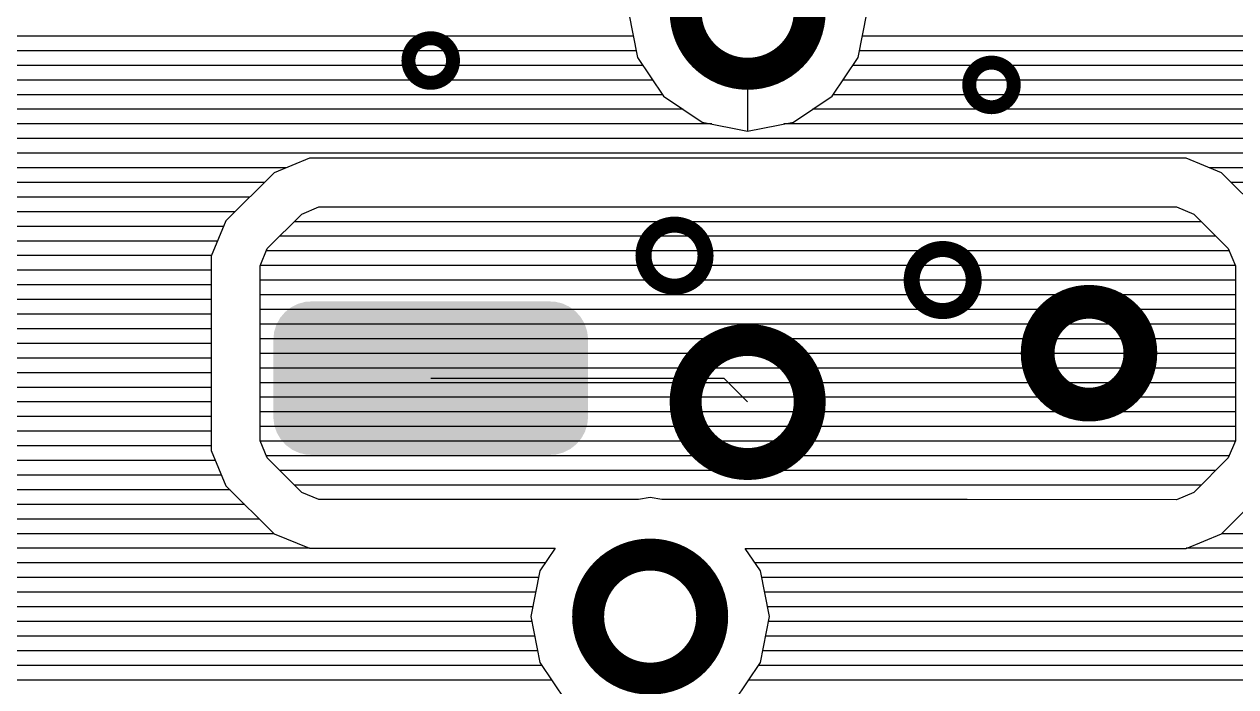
# Model space of a CAD drawing. Extents: x 295 to 953, y 10 to 290.
# Drawn here: x 692.74 to 724.29, y 231.5 to 248.74 of the extents above; entities that cross this region are included whole.
import ezdxf

# ---------------------------------------------------------------- set-up
doc = ezdxf.new("R2010")
doc.units = 0
doc.header["$LTSCALE"] = 5
doc.header["$MEASUREMENT"] = 0
doc.layers.get('0').update_dxf_attribs({"linetype": 'CONTINUOUS', "lineweight": 25})

msp = doc.modelspace()

# ---------------------------------------------------------------- linework, layer by layer
for p, q in [((708.473, 249.07), (708.707, 247.876)), ((714.452, 247.876), (714.686, 249.07)), ((708.6, 248.435), (682.387, 248.435)), ((725.877, 248.435), (714.559, 248.435)), ((708.676, 248.054), (682.774, 248.054)), ((726.345, 248.054), (714.483, 248.054)), ((708.707, 247.876), (709.383, 246.87)), ((711.577, 247.866), (711.577, 245.961)), ((713.777, 246.87), (714.452, 247.876)), ((708.849, 247.673), (682.961, 247.673)), ((729.941, 247.673), (714.31, 247.673)), ((709.103, 247.292), (683.017, 247.292)), ((746.345, 247.292), (714.056, 247.292)), ((709.357, 246.911), (683.017, 246.911)), ((709.383, 246.87), (710.388, 246.195)), ((712.771, 246.195), (713.777, 246.87)), ((746.421, 246.911), (713.802, 246.911)), ((709.896, 246.53), (683.017, 246.53)), ((746.482, 246.53), (713.264, 246.53)), ((710.642, 246.149), (682.982, 246.149)), ((710.388, 246.195), (711.577, 245.961)), ((711.577, 245.961), (712.771, 246.195)), ((746.294, 246.149), (712.517, 246.149)), ((746.238, 245.768), (682.84, 245.768)), ((746.238, 245.387), (682.545, 245.387)), ((700.162, 245.26), (699.243, 244.879)), ((722.997, 245.26), (700.162, 245.26)), ((723.916, 244.879), (722.997, 245.26)), ((699.548, 245.006), (682.672, 245.006)), ((699.243, 244.879), (697.988, 243.624)), ((746.238, 245.006), (723.612, 245.006)), ((725.171, 243.624), (723.916, 244.879)), ((698.989, 244.625), (682.926, 244.625)), ((746.274, 244.625), (724.17, 244.625)), ((698.608, 244.244), (683.007, 244.244)), ((699.964, 243.802), (700.411, 243.99)), ((700.411, 243.99), (705.227, 243.99)), ((722.748, 243.985), (700.411, 243.985)), ((705.227, 243.99), (722.748, 243.99)), ((722.748, 243.99), (723.195, 243.802)), ((698.227, 243.863), (683.017, 243.863)), ((697.988, 243.624), (697.607, 242.705)), ((699.065, 242.903), (699.964, 243.802)), ((723.393, 243.604), (699.766, 243.604)), ((723.195, 243.802), (724.094, 242.903)), ((697.927, 243.482), (683.017, 243.482)), ((697.77, 243.101), (683.012, 243.101)), ((723.774, 243.223), (699.385, 243.223)), ((697.612, 242.72), (682.936, 242.72)), ((697.607, 242.705), (697.607, 237.65)), ((698.877, 242.456), (699.065, 242.903)), ((724.12, 242.842), (699.04, 242.842)), ((724.094, 242.903), (724.282, 242.456)), ((697.607, 242.339), (682.916, 242.339)), ((698.877, 237.899), (698.877, 242.456)), ((724.277, 242.461), (698.882, 242.461)), ((724.282, 242.456), (724.282, 237.899)), ((724.282, 242.08), (698.877, 242.08)), ((697.607, 241.958), (682.916, 241.958)), ((697.607, 241.577), (683.302, 241.577)), ((724.282, 241.699), (698.877, 241.699)), ((697.607, 241.196), (683.713, 241.196)), ((724.282, 241.318), (698.877, 241.318)), ((697.607, 240.815), (683.967, 240.815)), ((724.282, 240.937), (698.877, 240.937)), ((724.282, 240.556), (698.877, 240.556)), ((697.607, 240.434), (684.084, 240.434)), ((724.282, 240.175), (698.877, 240.175)), ((697.607, 240.053), (684.145, 240.053)), ((697.607, 239.672), (684.145, 239.672)), ((724.282, 239.794), (698.877, 239.794)), ((703.322, 239.53), (710.957, 239.53)), ((710.957, 239.53), (711.577, 238.91)), ((697.607, 239.291), (684.145, 239.291)), ((724.282, 239.413), (698.877, 239.413)), ((697.607, 238.91), (684.145, 238.91)), ((724.282, 239.032), (698.877, 239.032)), ((724.282, 238.651), (698.877, 238.651)), ((697.607, 238.529), (684.145, 238.529)), ((724.282, 238.27), (698.877, 238.27)), ((697.607, 238.148), (684.145, 238.148)), ((697.607, 237.767), (684.145, 237.767)), ((697.607, 237.65), (697.988, 236.731)), ((699.065, 237.452), (698.877, 237.899)), ((724.277, 237.889), (698.882, 237.889)), ((724.282, 237.899), (724.094, 237.452)), ((697.719, 237.386), (684.084, 237.386)), ((724.12, 237.508), (699.04, 237.508)), ((699.964, 236.553), (699.065, 237.452)), ((724.094, 237.452), (723.195, 236.553)), ((697.876, 237.005), (683.967, 237.005)), ((723.774, 237.127), (699.385, 237.127)), ((697.988, 236.731), (699.243, 235.476)), ((723.393, 236.746), (699.766, 236.746)), ((723.916, 235.476), (725.171, 236.731)), ((698.1, 236.624), (683.713, 236.624)), ((700.411, 236.37), (699.964, 236.553)), ((708.737, 236.37), (700.411, 236.37)), ((709.037, 236.426), (708.737, 236.37)), ((709.342, 236.37), (709.037, 236.426)), ((717.292, 236.37), (709.342, 236.37)), ((722.748, 236.365), (717.292, 236.37)), ((723.195, 236.553), (722.748, 236.365)), ((698.481, 236.243), (684.577, 236.243)), ((698.862, 235.862), (685.324, 235.862)), ((699.243, 235.481), (685.862, 235.481)), ((699.243, 235.476), (700.162, 235.1)), ((722.997, 235.095), (723.916, 235.476)), ((748.011, 235.481), (723.916, 235.481)), ((700.162, 235.1), (686.116, 235.1)), ((700.162, 235.1), (706.563, 235.1)), ((706.563, 235.1), (706.167, 234.511)), ((711.912, 234.511), (711.516, 235.095)), ((711.516, 235.095), (722.997, 235.095)), ((748.392, 235.1), (722.997, 235.1)), ((706.309, 234.719), (686.37, 234.719)), ((706.167, 234.511), (705.933, 233.322)), ((748.773, 234.719), (711.77, 234.719)), ((712.146, 233.322), (711.912, 234.511)), ((706.136, 234.338), (686.543, 234.338)), ((749.154, 234.338), (711.943, 234.338)), ((706.06, 233.957), (686.619, 233.957)), ((749.535, 233.957), (712.019, 233.957)), ((705.984, 233.576), (686.695, 233.576)), ((749.916, 233.576), (712.095, 233.576)), ((705.959, 233.195), (686.721, 233.195)), ((705.933, 233.322), (706.167, 232.128)), ((711.912, 232.128), (712.146, 233.322)), ((757.409, 233.195), (712.121, 233.195)), ((706.035, 232.814), (686.644, 232.814)), ((757.79, 232.814), (712.044, 232.814)), ((706.111, 232.433), (686.568, 232.433)), ((758.059, 232.433), (711.968, 232.433)), ((706.223, 232.052), (686.457, 232.052)), ((706.167, 232.128), (706.843, 231.122)), ((711.237, 231.122), (711.912, 232.128)), ((758.059, 232.052), (711.857, 232.052)), ((706.477, 231.671), (686.203, 231.671)), ((729.139, 231.671), (711.603, 231.671))]:
    msp.add_line(p, q)
for points, const_width in [([(713.193, 249.07, -1), (709.962, 249.07, -1)], 0.833), ([(703.903, 247.8, -1), (702.742, 247.8, -1)], 0.363), ([(718.508, 247.165, -1), (717.347, 247.165, -1)], 0.363), ([(710.48, 242.72, -1), (708.864, 242.72, -1)], 0.417), ([(717.465, 242.085, -1), (715.849, 242.085, -1)], 0.417), ([(721.806, 240.18, -1), (719.129, 240.18, -1)], 0.879), ([(713.193, 238.91, -1), (709.962, 238.91, -1)], 0.833), ([(710.653, 233.322, -1), (707.422, 233.322, -1)], 0.833)]:
    msp.add_lwpolyline(points, format="xyb", close=True, dxfattribs=dict(const_width=const_width))
for points in [[(706.951, 241.377), (706.93, 241.392), (699.689, 241.377), (699.72, 241.392)], [(706.93, 241.392), (706.769, 241.467), (699.72, 241.392), (699.87, 241.467)], [(706.769, 241.467), (706.747, 241.477), (699.87, 241.467), (699.907, 241.477)], [(706.747, 241.477), (706.569, 241.519), (699.907, 241.477), (700.064, 241.519)], [(706.569, 241.519), (706.551, 241.523), (700.064, 241.519), (700.136, 241.523)], [(706.551, 241.523), (706.35, 241.529), (700.136, 241.523), (700.237, 241.529)], [(700.295, 241.529), (700.265, 241.53), (700.237, 241.529), (700.265, 241.53)], [(707.33, 240.95), (707.241, 241.1), (699.318, 240.95), (699.4, 241.1)], [(707.241, 241.1), (707.227, 241.123), (699.4, 241.1), (699.42, 241.123)], [(707.227, 241.123), (707.11, 241.253), (699.42, 241.123), (699.531, 241.253)], [(707.11, 241.253), (707.092, 241.273), (699.531, 241.253), (699.556, 241.273)], [(707.092, 241.273), (706.951, 241.377), (699.556, 241.273), (699.689, 241.377)], [(707.395, 240.759), (707.339, 240.923), (699.252, 240.759), (699.303, 240.923)], [(707.339, 240.923), (707.33, 240.95), (699.303, 240.923), (699.318, 240.95)], [(707.422, 240.531), (707.421, 240.56), (699.223, 240.531), (699.226, 240.56)], [(707.422, 240.528), (707.422, 240.531), (699.223, 240.528), (699.223, 240.531)], [(707.422, 238.532), (707.422, 240.528), (699.223, 238.532), (699.223, 240.528)], [(707.421, 240.56), (707.399, 240.731), (699.226, 240.56), (699.243, 240.731)], [(707.399, 240.731), (707.395, 240.759), (699.243, 240.731), (699.252, 240.759)], [(707.422, 238.529), (707.422, 238.532), (699.223, 238.529), (699.223, 238.532)], [(707.419, 238.5), (707.422, 238.529), (699.223, 238.5), (699.223, 238.529)], [(707.401, 238.329), (707.419, 238.5), (699.245, 238.329), (699.223, 238.5)], [(707.392, 238.3), (707.401, 238.329), (699.249, 238.3), (699.245, 238.329)], [(707.341, 238.136), (707.392, 238.3), (699.305, 238.136), (699.249, 238.3)], [(707.327, 238.11), (707.341, 238.136), (699.315, 238.11), (699.305, 238.136)], [(707.244, 237.96), (707.327, 238.11), (699.403, 237.96), (699.315, 238.11)], [(707.224, 237.936), (707.244, 237.96), (699.417, 237.936), (699.403, 237.96)], [(707.114, 237.807), (707.224, 237.936), (699.534, 237.807), (699.417, 237.936)], [(707.088, 237.787), (707.114, 237.807), (699.552, 237.787), (699.534, 237.807)], [(706.955, 237.683), (707.088, 237.787), (699.694, 237.683), (699.552, 237.787)], [(706.924, 237.667), (706.955, 237.683), (699.714, 237.667), (699.694, 237.683)], [(706.775, 237.593), (706.924, 237.667), (699.876, 237.593), (699.714, 237.667)], [(706.737, 237.583), (706.775, 237.593), (699.897, 237.583), (699.876, 237.593)], [(706.58, 237.541), (706.737, 237.583), (700.075, 237.541), (699.897, 237.583)], [(706.508, 237.537), (706.58, 237.541), (700.093, 237.537), (700.075, 237.541)], [(706.407, 237.531), (706.508, 237.537), (700.295, 237.531), (700.093, 237.537)], [(706.379, 237.529), (706.407, 237.531), (706.379, 237.529), (706.35, 237.531)]]:
    msp.add_solid(points)

doc.saveas('drawing.dxf')
